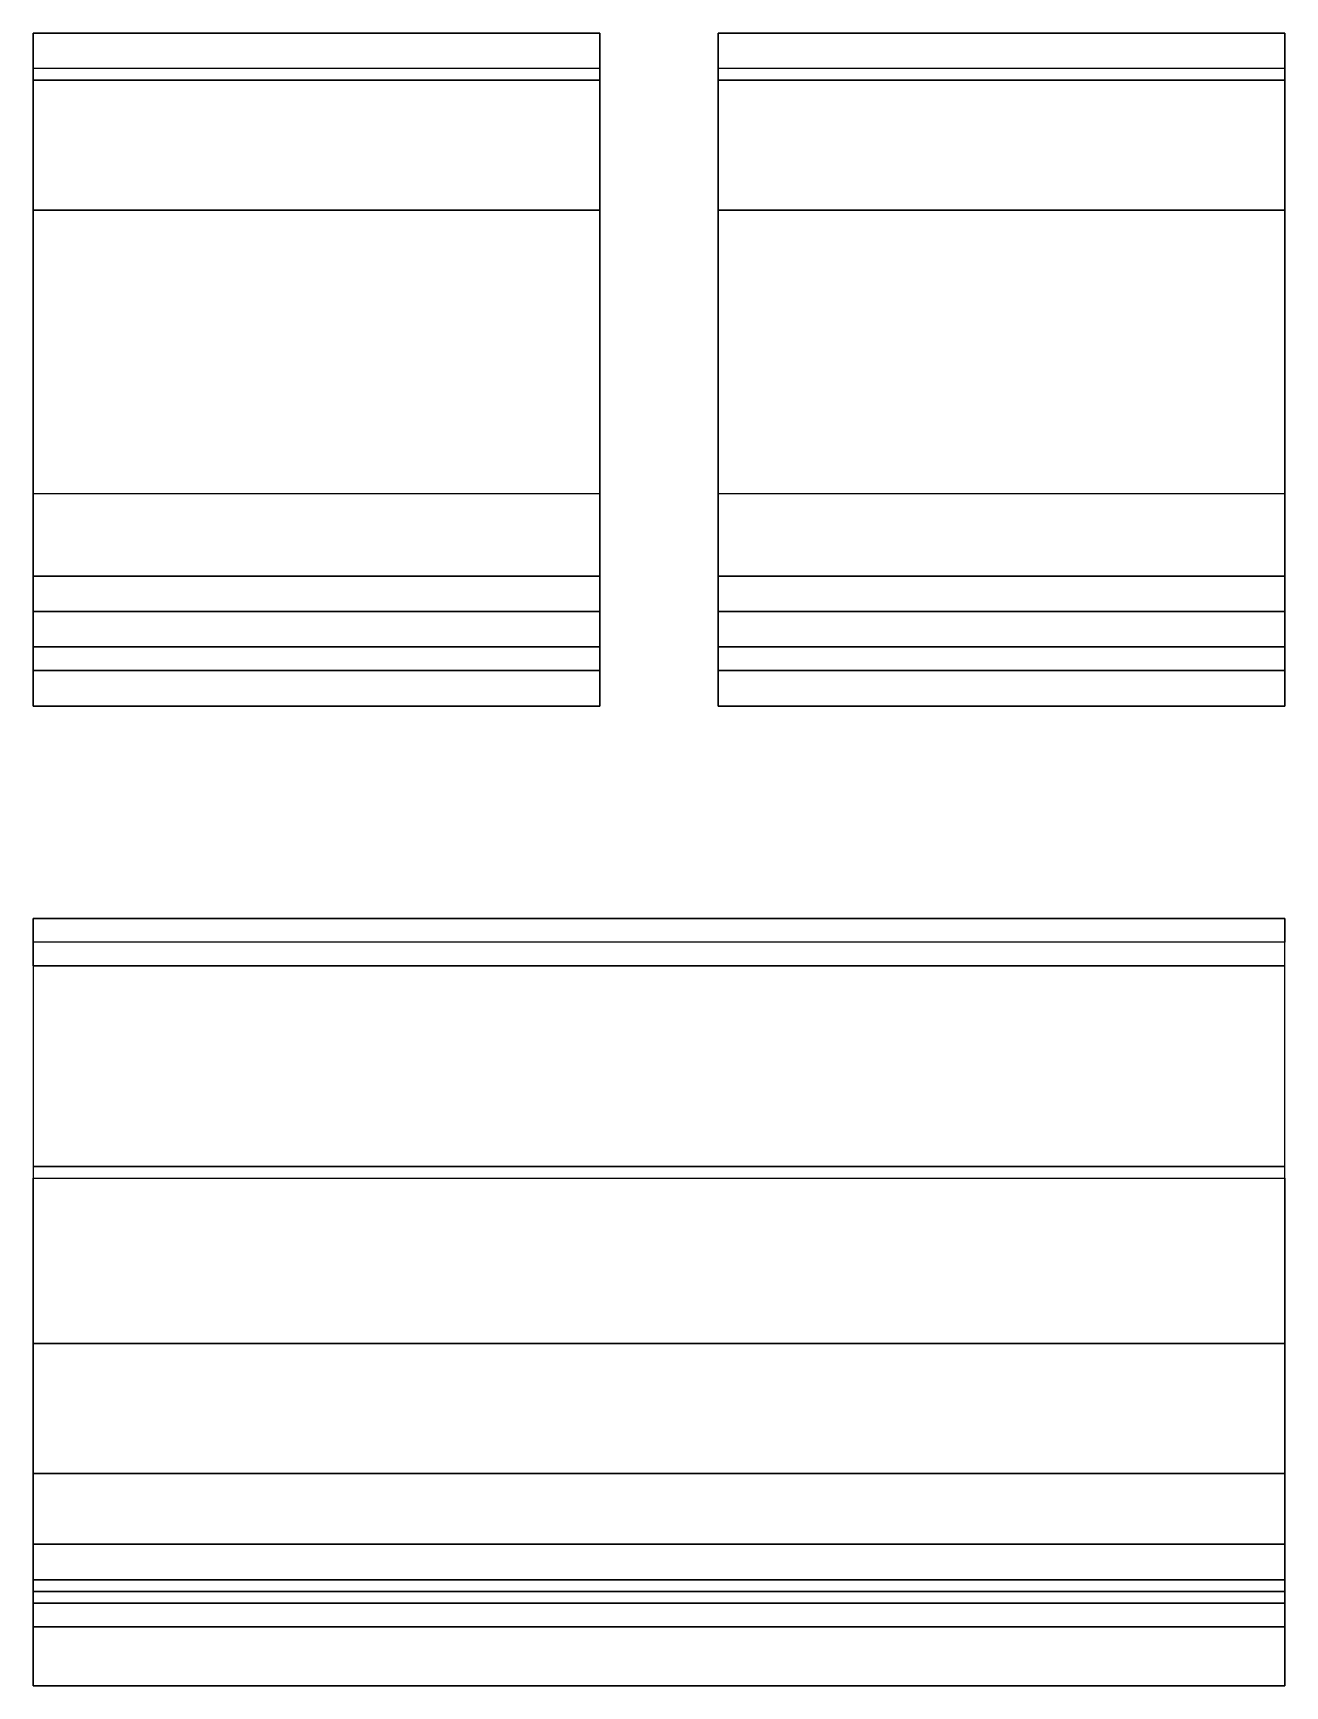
# Model space of a CAD drawing. Extents: x -0.53 to 0.53, y -1.29 to 0.11.
import ezdxf

# ---------------------------------------------------------------- set-up
doc = ezdxf.new("R2010")
doc.units = 0
doc.layers.add('SEATS', color=3, linetype='CONTINUOUS')

msp = doc.modelspace()

# ---------------------------------------------------------------- linework, layer by layer
at = {"layer": 'SEATS'}
for points in [[(-0.53, 0.11, 0.69), (-0.53, 0.08, 0.41), (-0.53, -0.28, 0.41), (-0.53, 0.07, 0.72)], [(-0.05, 0.07, 0.72), (-0.05, 0.11, 0.69), (-0.53, 0.11, 0.69), (-0.53, 0.07, 0.72)], [(-0.05, 0.11, 0.69), (-0.05, 0.08, 0.41), (-0.53, 0.08, 0.41), (-0.53, 0.11, 0.69)], [(-0.05, -0.28, 0.41), (-0.05, 0.08, 0.41), (-0.05, 0.11, 0.69), (-0.05, 0.07, 0.72)], [(0.05, 0.11, 0.69), (0.05, 0.08, 0.41), (0.05, -0.28, 0.41), (0.05, 0.07, 0.72)], [(0.53, 0.11, 0.69), (0.53, 0.08, 0.41), (0.05, 0.08, 0.41), (0.05, 0.11, 0.69)], [(0.53, 0.07, 0.72), (0.53, 0.11, 0.69), (0.05, 0.11, 0.69), (0.05, 0.07, 0.72)], [(0.53, -0.28, 0.41), (0.53, 0.08, 0.41), (0.53, 0.11, 0.69), (0.53, 0.07, 0.72)], [(-0.05, -0.04, 0.71), (-0.05, 0.07, 0.72), (-0.53, 0.07, 0.72), (-0.53, -0.04, 0.71)], [(-0.53, 0.07, 0.72), (-0.53, -0.28, 0.41), (-0.53, -0.38, 0.53), (-0.53, -0.04, 0.71)], [(-0.05, -0.38, 0.53), (-0.05, -0.28, 0.41), (-0.05, 0.07, 0.72), (-0.05, -0.04, 0.71)], [(0.05, 0.07, 0.72), (0.05, -0.28, 0.41), (0.05, -0.38, 0.53), (0.05, -0.04, 0.71)], [(0.53, -0.04, 0.71), (0.53, 0.07, 0.72), (0.05, 0.07, 0.72), (0.05, -0.04, 0.71)], [(0.53, -0.38, 0.53), (0.53, -0.28, 0.41), (0.53, 0.07, 0.72), (0.53, -0.04, 0.71)], [(-0.05, -0.35, 0.65), (-0.05, -0.04, 0.71), (-0.53, -0.04, 0.71), (-0.53, -0.35, 0.65)], [(-0.53, -0.04, 0.71), (-0.53, -0.38, 0.53), (-0.53, -0.43, 0.54), (-0.53, -0.35, 0.65)], [(-0.05, -0.43, 0.54), (-0.05, -0.38, 0.53), (-0.05, -0.04, 0.71), (-0.05, -0.35, 0.65)], [(0.05, -0.04, 0.71), (0.05, -0.38, 0.53), (0.05, -0.43, 0.54), (0.05, -0.35, 0.65)], [(0.53, -0.35, 0.65), (0.53, -0.04, 0.71), (0.05, -0.04, 0.71), (0.05, -0.35, 0.65)], [(0.53, -0.43, 0.54), (0.53, -0.38, 0.53), (0.53, -0.04, 0.71), (0.53, -0.35, 0.65)], [(-0.53, -0.38, 0.53), (-0.53, -0.28, 0.41), (-0.05, -0.28, 0.41), (-0.05, -0.38, 0.53)], [(0.05, -0.38, 0.53), (0.05, -0.28, 0.41), (0.53, -0.28, 0.41), (0.53, -0.38, 0.53)], [(-0.53, -0.35, 0.92), (-0.53, -0.43, 0.92), (-0.53, -0.46, 1.09), (-0.53, -0.41, 1.09)], [(-0.05, -0.41, 1.09), (-0.05, -0.35, 0.92), (-0.53, -0.35, 0.92), (-0.53, -0.41, 1.09)], [(-0.05, -0.35, 0.92), (-0.05, -0.35, 0.65), (-0.53, -0.35, 0.65), (-0.53, -0.35, 0.92)], [(-0.53, -0.35, 0.65), (-0.53, -0.43, 0.54), (-0.53, -0.43, 0.92), (-0.53, -0.35, 0.92)], [(-0.05, -0.46, 1.09), (-0.05, -0.43, 0.92), (-0.05, -0.35, 0.92), (-0.05, -0.41, 1.09)], [(-0.05, -0.43, 0.92), (-0.05, -0.43, 0.54), (-0.05, -0.35, 0.65), (-0.05, -0.35, 0.92)], [(0.05, -0.35, 0.92), (0.05, -0.43, 0.92), (0.05, -0.46, 1.09), (0.05, -0.41, 1.09)], [(0.53, -0.41, 1.09), (0.53, -0.35, 0.92), (0.05, -0.35, 0.92), (0.05, -0.41, 1.09)], [(0.05, -0.35, 0.65), (0.05, -0.43, 0.54), (0.05, -0.43, 0.92), (0.05, -0.35, 0.92)], [(0.53, -0.35, 0.92), (0.53, -0.35, 0.65), (0.05, -0.35, 0.65), (0.05, -0.35, 0.92)], [(0.53, -0.46, 1.09), (0.53, -0.43, 0.92), (0.53, -0.35, 0.92), (0.53, -0.41, 1.09)], [(0.53, -0.43, 0.92), (0.53, -0.43, 0.54), (0.53, -0.35, 0.65), (0.53, -0.35, 0.92)], [(-0.53, -0.43, 0.54), (-0.53, -0.38, 0.53), (-0.05, -0.38, 0.53), (-0.05, -0.43, 0.54)], [(0.05, -0.43, 0.54), (0.05, -0.38, 0.53), (0.53, -0.38, 0.53), (0.53, -0.43, 0.54)], [(-0.53, -0.41, 1.09), (-0.53, -0.46, 1.09), (-0.05, -0.46, 1.09), (-0.05, -0.41, 1.09)], [(0.05, -0.41, 1.09), (0.05, -0.46, 1.09), (0.53, -0.46, 1.09), (0.53, -0.41, 1.09)], [(-0.53, -0.46, 1.09), (-0.53, -0.43, 0.92), (-0.05, -0.43, 0.92), (-0.05, -0.46, 1.09)], [(-0.53, -0.43, 0.92), (-0.53, -0.43, 0.54), (-0.05, -0.43, 0.54), (-0.05, -0.43, 0.92)], [(0.05, -0.46, 1.09), (0.05, -0.43, 0.92), (0.53, -0.43, 0.92), (0.53, -0.46, 1.09)], [(0.05, -0.43, 0.92), (0.05, -0.43, 0.54), (0.53, -0.43, 0.54), (0.53, -0.43, 0.92)], [(-0.53, -0.64, 0.71), (-0.53, -0.66, 0.41), (-0.53, -0.66, 0.41), (-0.53, -0.68, 0.74)], [(0.53, -0.64, 0.71), (0.53, -0.66, 0.41), (-0.53, -0.66, 0.41), (-0.53, -0.64, 0.71)], [(0.53, -0.68, 0.74), (0.53, -0.64, 0.71), (-0.53, -0.64, 0.71), (-0.53, -0.68, 0.74)], [(0.53, -0.85, 0.72), (0.53, -0.68, 0.74), (-0.53, -0.68, 0.74), (-0.53, -0.85, 0.72)], [(0.53, -1, 0.69), (0.53, -0.85, 0.72), (-0.53, -0.85, 0.72), (-0.53, -1, 0.69)], [(-0.53, -1, 0.51), (-0.53, -0.86, 0.41), (0.53, -0.86, 0.41), (0.53, -1, 0.51)], [(-0.53, -1.11, 0.6), (-0.53, -1, 0.51), (0.53, -1, 0.51), (0.53, -1.11, 0.6)], [(0.53, -1.11, 0.65), (0.53, -1, 0.69), (-0.53, -1, 0.69), (-0.53, -1.11, 0.65)], [(0.53, -1.17, 1.02), (0.53, -1.11, 0.75), (-0.53, -1.11, 0.75), (-0.53, -1.17, 1.02)], [(0.53, -1.11, 0.75), (0.53, -1.11, 0.65), (-0.53, -1.11, 0.65), (-0.53, -1.11, 0.75)], [(-0.53, -1.2, 0.62), (-0.53, -1.11, 0.6), (0.53, -1.11, 0.6), (0.53, -1.2, 0.62)], [(-0.53, -1.17, 1.02), (-0.53, -1.11, 0.75), (-0.53, -1.24, 0.71), (-0.53, -1.29, 1.08)], [(0.53, -1.29, 1.08), (0.53, -1.24, 0.71), (0.53, -1.11, 0.75), (0.53, -1.17, 1.02)], [(0.53, -1.21, 1.07), (0.53, -1.17, 1.02), (-0.53, -1.17, 1.02), (-0.53, -1.21, 1.07)], [(-0.53, -1.21, 1.07), (-0.53, -1.17, 1.02), (-0.53, -1.29, 1.08), (-0.53, -1.24, 1.08)], [(0.53, -1.24, 1.08), (0.53, -1.29, 1.08), (0.53, -1.17, 1.02), (0.53, -1.21, 1.07)], [(-0.53, -1.22, 0.64), (-0.53, -1.2, 0.62), (0.53, -1.2, 0.62), (0.53, -1.22, 0.64)], [(0.53, -1.24, 1.08), (0.53, -1.21, 1.07), (-0.53, -1.21, 1.07), (-0.53, -1.24, 1.08)], [(-0.53, -1.24, 0.71), (-0.53, -1.22, 0.64), (0.53, -1.22, 0.64), (0.53, -1.24, 0.71)], [(-0.53, -1.24, 1.08), (-0.53, -1.29, 1.08), (0.53, -1.29, 1.08), (0.53, -1.24, 1.08)], [(-0.53, -1.29, 1.08), (-0.53, -1.24, 0.71), (0.53, -1.24, 0.71), (0.53, -1.29, 1.08)]]:
    msp.add_3dface(points, dxfattribs=at)

doc.saveas('drawing.dxf')
